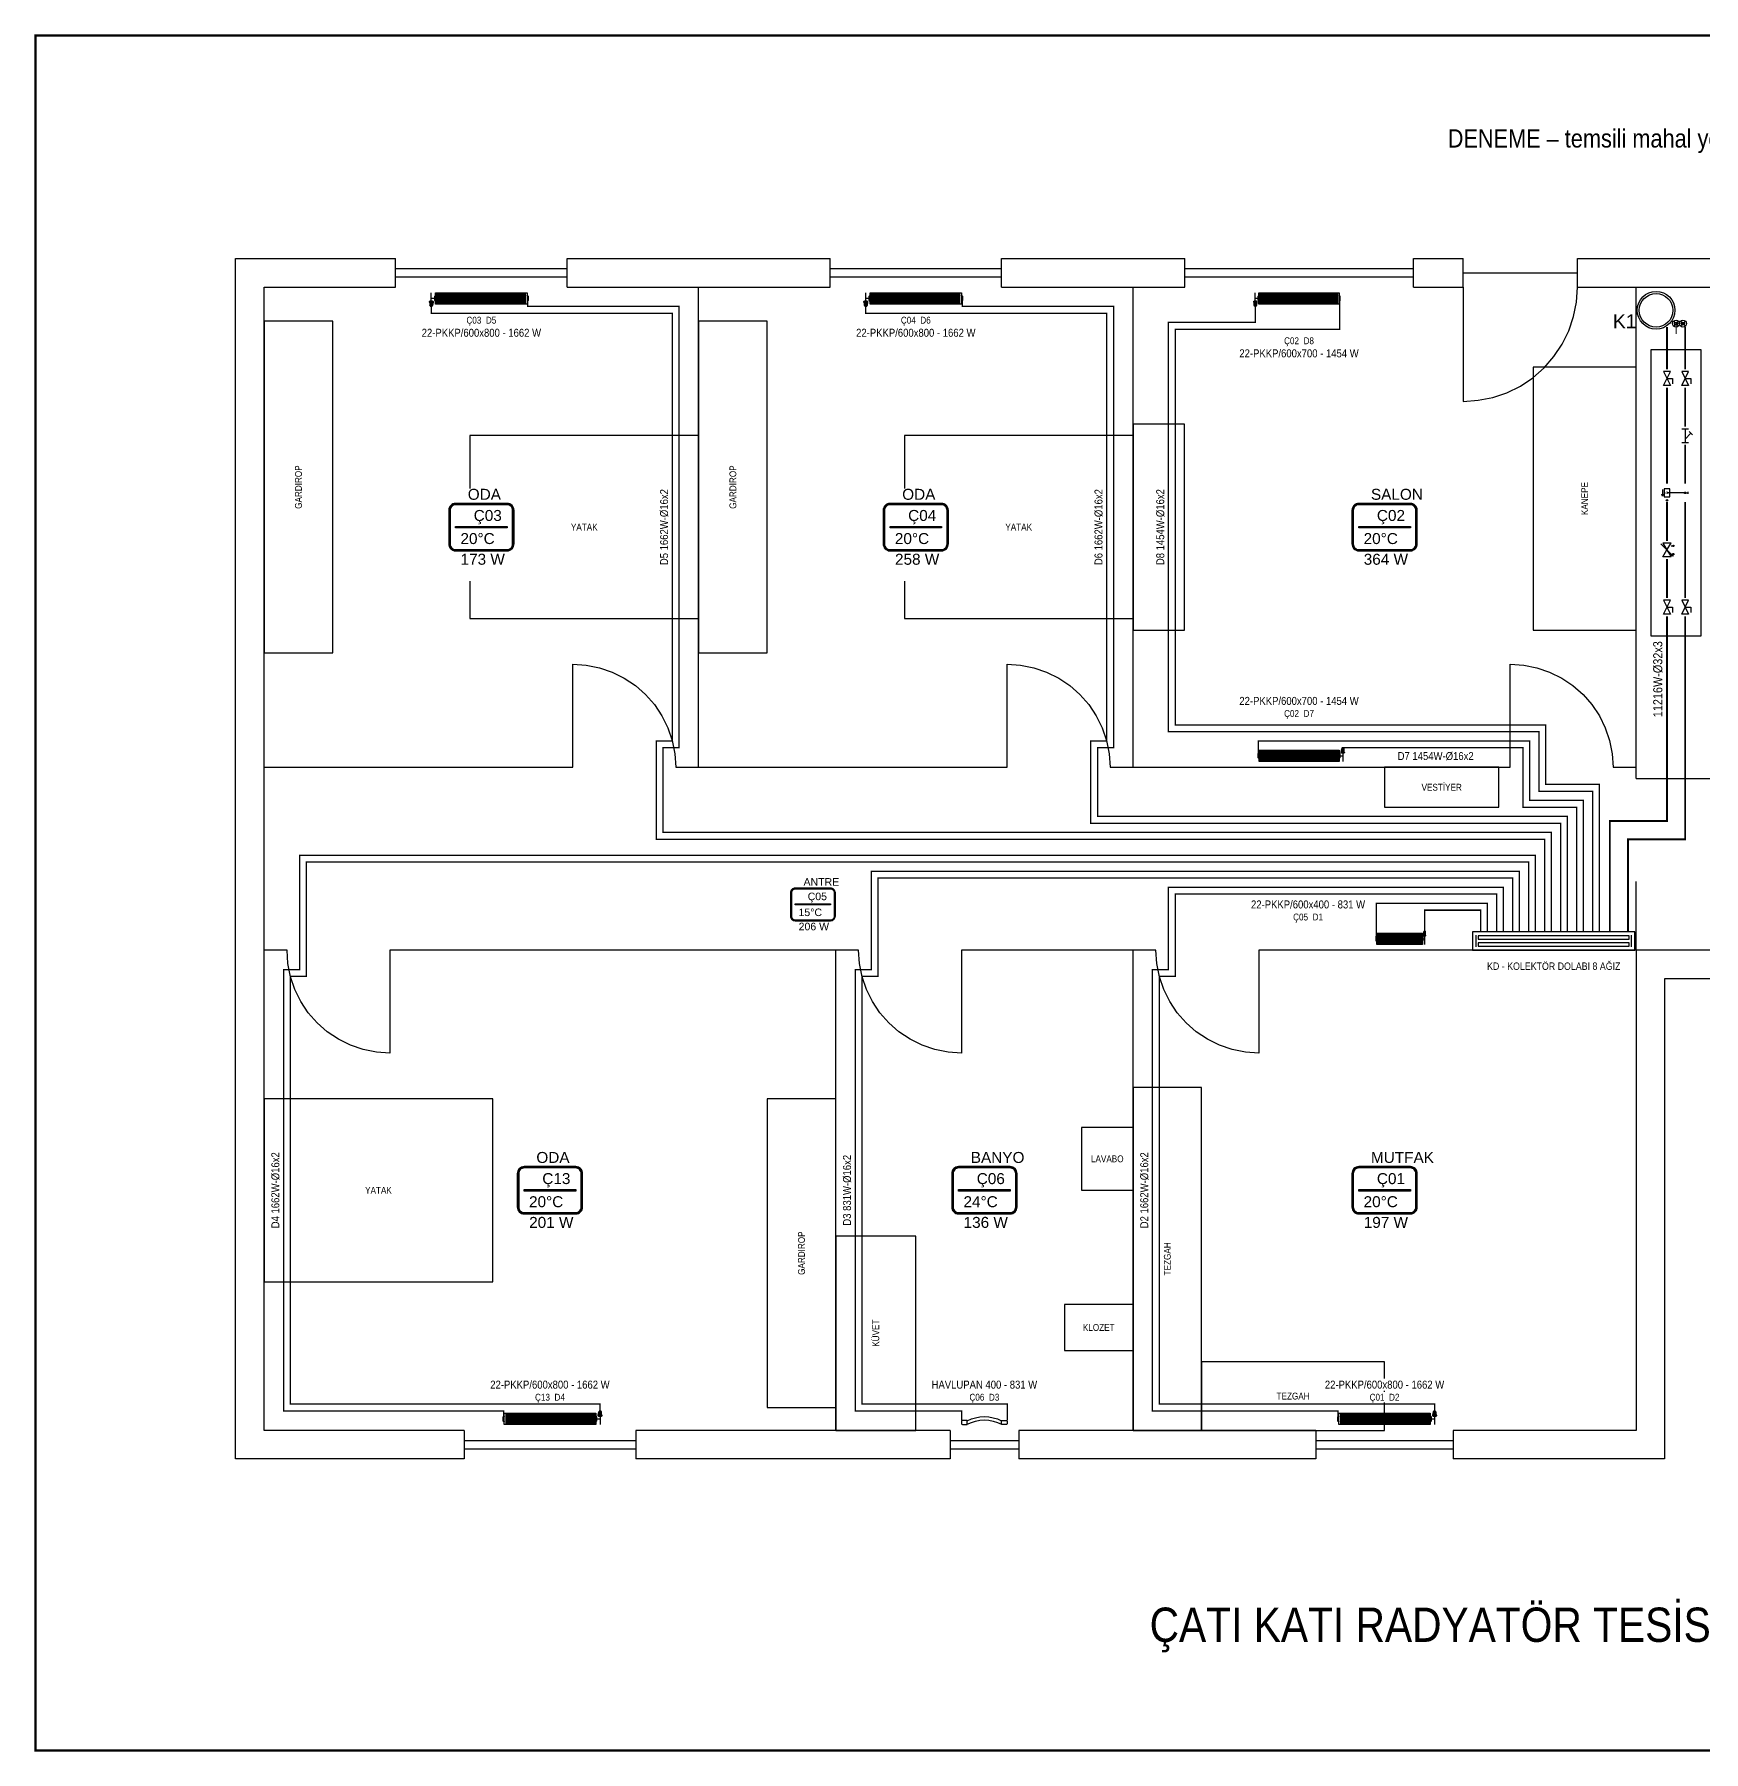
# Model space of a CAD drawing. Header units: centimetres. Extents: x -797 to 10101, y -12981 to 1521.
# Drawn here: x 6899 to 8359, y 19 to 1521 of the extents above; entities that cross this region are included whole.
import ezdxf
from ezdxf.enums import TextEntityAlignment as Align

# ---------------------------------------------------------------- set-up
doc = ezdxf.new("R2010")
doc.units = ezdxf.units.CM
doc.linetypes.add('DASHED', pattern=[1.524, 1.27, -0.254])
for name, color, linetype in [('MTY-ISIKAYBIMAHAL', 2, 'Continuous'), ('MTY-KOLLETÖR', 7, 'Continuous'), ('MTY-RADYATÖR', 2, 'Continuous'), ('MTY-TEFRIS-CIKTI', 250, 'Continuous'), ('MTY-VANA', 1, 'Continuous'), ('ROTAS-BASLIK', 7, 'Continuous'), ('ROTAS-CIHAZ', 135, 'Continuous'), ('ROTAS-DENEME', 1, 'Continuous'), ('ROTAS-ISITMA-CAP', 41, 'Continuous'), ('ROTAS-ISITMA-DONUS', 30, 'DASHED'), ('ROTAS-ISITMA-GIDIS', 10, 'Continuous'), ('ROTAS-ISITMA-KOLEKTOR', 6, 'Continuous'), ('ROTAS-ISITMA-SEMBOL', 1, 'Continuous'), ('ROTAS-ISITMA-SINYAL', 3, 'DASHED'), ('ROTAS-MAHAL', 2, 'Continuous'), ('ROTAS-MASKE', 7, 'Continuous'), ('ROTAS-MIMARI-PENCERE', 4, 'Continuous'), ('ROTAS-MIMARI-TEFRIS', 9, 'Continuous'), ('ROTAS-MIMARI-TEMSILI', 8, 'Continuous'), ('ROTAS-PAFTA', 7, 'Continuous'), ('ROTAS-RADYATOR', 2, 'Continuous'), ('STM-ISITMA-CAP', 41, 'Continuous')]:
    doc.layers.add(name, color=color, linetype=linetype)
doc.layers.add('MTY-ISITMA-CAP', color=41, linetype='Continuous', lineweight=0)
doc.styles.add('CAP', font='wturkce.SHX', dxfattribs={"width": 0.65})
doc.styles.add('MTYCAP', font='wturkce.SHX', dxfattribs={"width": 0.65, "height": 20})
doc.styles.add('MTYCAPLT', font='arial.ttf', dxfattribs={"width": 0.65, "height": 1})
doc.styles.add('ROTAS', font='arial.ttf')

# ---------------------------------------------------------------- blocks, each defined once
blk = doc.blocks.new('ROTAS-KOLEKTOR-DOLABI-8')
for p, q in [((3, 3), (3, 13)), ((139, 3), (139, 13))]:
    blk.add_line(p, q)
for points in [[(0, 0), (142, 0), (142, 16), (0, 16)], [(5, 9.5), (137, 9.5), (137, 12.5), (5, 12.5)], [(5, 3.5), (137, 3.5), (137, 6.5), (5, 6.5)]]:
    blk.add_lwpolyline(points, close=True)
blk = doc.blocks.new('MTY-RADYATOR Panel')
at = {"layer": 'MTY-RADYATÖR', "color": 15}
for p, q in [((-1.9, 8.2), (-1.4, 11.2)), ((-1.9, 8.2), (1.9, 8.2)), ((1.9, 8), (-1.9, 8)), ((-1.4, 11.2), (1.4, 11.2)), ((-1.3, 11.2), (-1.3, 8.2)), ((-1.1, 11.7), (1.1, 11.7)), ((-1.1, 7.2), (1.1, 7.2)), ((-0.7, 11.2), (-0.7, 8.2)), ((-0.6, 11.9), (0.6, 11.9)), ((0, 11.2), (0, 8.2)), ((0.6, 11.2), (0.6, 8.2)), ((1.3, 11.2), (1.3, 8.2)), ((1.9, 8.2), (1.4, 11.2)), ((3.4, 6.9), (3.8, 6.9)), ((3.4, 3.1), (3.4, 6.9)), ((3.4, 6.3), (3.8, 6.3)), ((3.4, 3.7), (3.8, 3.7)), ((3.4, 3.1), (3.8, 3.1)), ((3.8, 2.8), (3.8, 7.2)), ((3.8, 7.2), (4, 7.2)), ((3.8, 2.8), (4, 2.8)), ((4, 7.2), (4.4, 7.3)), ((4, 2.8), (4, 7.2)), ((4, 2.8), (4.4, 2.7)), ((105.3, 7.2), (104.9, 7.3)), ((105.3, 2.8), (104.9, 2.7)), ((105.3, 2.8), (105.3, 7.2)), ((105.5, 7.2), (105.3, 7.2)), ((105.5, 2.8), (105.3, 2.8)), ((105.5, 2.8), (105.5, 7.2)), ((105.9, 6.9), (105.5, 6.9)), ((105.9, 6.3), (105.5, 6.3)), ((105.9, 3.7), (105.5, 3.7)), ((105.9, 3.1), (105.5, 3.1)), ((105.9, 3.1), (105.9, 6.9))]:
    blk.add_line(p, q, dxfattribs=at)
at = {"layer": 'MTY-RADYATÖR', "color": 15, "ltscale": 0.3}
for p, q in [((0, 7.2), (0, 0)), ((3.8, 5), (0, 5))]:
    blk.add_line(p, q, dxfattribs=at)
at = {"layer": 'MTY-RADYATÖR'}
for p, q in [((5.7, 9), (5.7, 1)), ((6.7, 1), (6.7, 9)), ((7.2, 9), (7.2, 1)), ((8.2, 1), (8.2, 9)), ((8.7, 9), (8.7, 1)), ((9.7, 1), (9.7, 9)), ((10.2, 9), (10.2, 1)), ((11.2, 1), (11.2, 9)), ((11.7, 9), (11.7, 1)), ((12.7, 1), (12.7, 9)), ((13.2, 9), (13.2, 1)), ((14.2, 1), (14.2, 9)), ((14.7, 9), (14.7, 1)), ((15.7, 1), (15.7, 9)), ((16.2, 9), (16.2, 1)), ((17.2, 1), (17.2, 9)), ((17.7, 9), (17.7, 1)), ((18.7, 1), (18.7, 9)), ((19.2, 9), (19.2, 1)), ((20.2, 1), (20.2, 9)), ((20.7, 9), (20.7, 1)), ((21.7, 1), (21.7, 9)), ((22.2, 9), (22.2, 1)), ((23.2, 1), (23.2, 9)), ((23.7, 9), (23.7, 1)), ((24.7, 1), (24.7, 9)), ((25.2, 9), (25.2, 1)), ((26.2, 1), (26.2, 9)), ((26.7, 9), (26.7, 1)), ((27.7, 1), (27.7, 9)), ((28.2, 9), (28.2, 1)), ((29.2, 1), (29.2, 9)), ((29.7, 9), (29.7, 1)), ((30.7, 1), (30.7, 9)), ((31.2, 9), (31.2, 1)), ((32.2, 1), (32.2, 9)), ((32.7, 9), (32.7, 1)), ((33.7, 1), (33.7, 9)), ((34.2, 9), (34.2, 1)), ((35.2, 1), (35.2, 9)), ((35.7, 9), (35.7, 1)), ((36.7, 1), (36.7, 9)), ((37.2, 9), (37.2, 1)), ((38.2, 1), (38.2, 9)), ((38.7, 9), (38.7, 1)), ((39.7, 1), (39.7, 9)), ((40.2, 9), (40.2, 1)), ((41.2, 1), (41.2, 9)), ((41.7, 9), (41.7, 1)), ((42.7, 1), (42.7, 9)), ((43.2, 9), (43.2, 1)), ((44.2, 1), (44.2, 9)), ((44.7, 9), (44.7, 1)), ((45.7, 1), (45.7, 9)), ((46.2, 9), (46.2, 1)), ((47.2, 1), (47.2, 9)), ((47.7, 9), (47.7, 1)), ((48.7, 1), (48.7, 9)), ((49.2, 9), (49.2, 1)), ((50.2, 1), (50.2, 9)), ((50.7, 9), (50.7, 1)), ((51.7, 1), (51.7, 9)), ((52.2, 9), (52.2, 1)), ((53.2, 1), (53.2, 9)), ((53.7, 9), (53.7, 1)), ((54.7, 1), (54.7, 9)), ((55.2, 9), (55.2, 1)), ((56.2, 1), (56.2, 9)), ((56.7, 9), (56.7, 1)), ((57.7, 1), (57.7, 9)), ((58.2, 9), (58.2, 1)), ((59.2, 1), (59.2, 9)), ((59.7, 9), (59.7, 1)), ((60.7, 1), (60.7, 9)), ((61.2, 9), (61.2, 1)), ((62.2, 1), (62.2, 9)), ((62.7, 9), (62.7, 1)), ((63.7, 1), (63.7, 9)), ((64.2, 9), (64.2, 1)), ((65.2, 1), (65.2, 9)), ((65.7, 9), (65.7, 1)), ((66.7, 1), (66.7, 9)), ((67.2, 9), (67.2, 1)), ((68.2, 1), (68.2, 9)), ((68.7, 9), (68.7, 1)), ((69.7, 1), (69.7, 9)), ((70.2, 9), (70.2, 1)), ((71.2, 1), (71.2, 9)), ((71.7, 9), (71.7, 1)), ((72.7, 1), (72.7, 9)), ((73.2, 9), (73.2, 1)), ((74.2, 1), (74.2, 9)), ((74.7, 9), (74.7, 1)), ((75.7, 1), (75.7, 9)), ((76.2, 9), (76.2, 1)), ((77.2, 1), (77.2, 9)), ((77.7, 9), (77.7, 1)), ((78.7, 1), (78.7, 9)), ((79.2, 9), (79.2, 1)), ((80.2, 1), (80.2, 9)), ((80.7, 9), (80.7, 1)), ((81.7, 1), (81.7, 9)), ((82.2, 9), (82.2, 1)), ((83.2, 1), (83.2, 9)), ((83.7, 9), (83.7, 1)), ((84.7, 1), (84.7, 9)), ((85.2, 9), (85.2, 1)), ((86.2, 1), (86.2, 9)), ((86.7, 9), (86.7, 1)), ((87.7, 1), (87.7, 9)), ((88.2, 9), (88.2, 1)), ((89.2, 1), (89.2, 9)), ((89.7, 9), (89.7, 1)), ((90.7, 1), (90.7, 9)), ((91.2, 9), (91.2, 1)), ((92.2, 1), (92.2, 9)), ((92.7, 9), (92.7, 1)), ((93.7, 1), (93.7, 9)), ((94.2, 9), (94.2, 1)), ((95.2, 1), (95.2, 9)), ((95.7, 9), (95.7, 1)), ((96.7, 1), (96.7, 9)), ((97.2, 9), (97.2, 1)), ((98.2, 1), (98.2, 9)), ((98.7, 9), (98.7, 1)), ((99.7, 1), (99.7, 9)), ((100.2, 9), (100.2, 1)), ((101.2, 1), (101.2, 9)), ((101.7, 9), (101.7, 1)), ((102.7, 1), (102.7, 9))]:
    blk.add_line(p, q, dxfattribs=at)
at = {"layer": 'MTY-RADYATÖR', "color": 15}
blk.add_lwpolyline([(4.7, 0), (104.7, 0), (104.7, 10), (4.7, 10)], close=True, dxfattribs=at)
for centre, start, end in [((4.4, 7.5), 274, 350), ((4.4, 2.5), 10, 86), ((104.9, 7.5), 190, 266), ((104.9, 2.5), 94, 170)]:
    blk.add_arc(centre, 0.245, start, end, dxfattribs=at)
at = {"layer": 'MTY-RADYATÖR'}
for centre, start, end in [((6.2, 9), 0, 180), ((6.2, 1), 180, 0), ((7.7, 9), 0, 180), ((7.7, 1), 180, 0), ((9.2, 9), 0, 180), ((9.2, 1), 180, 0), ((10.7, 9), 0, 180), ((10.7, 1), 180, 0), ((12.2, 9), 0, 180), ((12.2, 1), 180, 0), ((13.7, 9), 0, 180), ((13.7, 1), 180, 0), ((15.2, 9), 0, 180), ((15.2, 1), 180, 0), ((16.7, 9), 0, 180), ((16.7, 1), 180, 0), ((18.2, 9), 0, 180), ((18.2, 1), 180, 0), ((19.7, 9), 0, 180), ((19.7, 1), 180, 0), ((21.2, 9), 0, 180), ((21.2, 1), 180, 0), ((22.7, 9), 0, 180), ((22.7, 1), 180, 0), ((24.2, 9), 0, 180), ((24.2, 1), 180, 0), ((25.7, 9), 0, 180), ((25.7, 1), 180, 0), ((27.2, 9), 0, 180), ((27.2, 1), 180, 0), ((28.7, 9), 0, 180), ((28.7, 1), 180, 0), ((30.2, 9), 0, 180), ((30.2, 1), 180, 0), ((31.7, 9), 0, 180), ((31.7, 1), 180, 0), ((33.2, 9), 0, 180), ((33.2, 1), 180, 0), ((34.7, 9), 0, 180), ((34.7, 1), 180, 0), ((36.2, 9), 0, 180), ((36.2, 1), 180, 0), ((37.7, 9), 0, 180), ((37.7, 1), 180, 0), ((39.2, 9), 0, 180), ((39.2, 1), 180, 0), ((40.7, 9), 0, 180), ((40.7, 1), 180, 0), ((42.2, 9), 0, 180), ((42.2, 1), 180, 0), ((43.7, 9), 0, 180), ((43.7, 1), 180, 0), ((45.2, 9), 0, 180), ((45.2, 1), 180, 0), ((46.7, 9), 0, 180), ((46.7, 1), 180, 0), ((48.2, 9), 0, 180), ((48.2, 1), 180, 0), ((49.7, 9), 0, 180), ((49.7, 1), 180, 0), ((51.2, 9), 0, 180), ((51.2, 1), 180, 0), ((52.7, 9), 0, 180), ((52.7, 1), 180, 0), ((54.2, 9), 0, 180), ((54.2, 1), 180, 0), ((55.7, 9), 0, 180), ((55.7, 1), 180, 0), ((57.2, 9), 0, 180), ((57.2, 1), 180, 0), ((58.7, 9), 0, 180), ((58.7, 1), 180, 0), ((60.2, 9), 0, 180), ((60.2, 1), 180, 0), ((61.7, 9), 0, 180), ((61.7, 1), 180, 0), ((63.2, 9), 0, 180), ((63.2, 1), 180, 0), ((64.7, 9), 0, 180), ((64.7, 1), 180, 0), ((66.2, 9), 0, 180), ((66.2, 1), 180, 0), ((67.7, 9), 0, 180), ((67.7, 1), 180, 0), ((69.2, 9), 0, 180), ((69.2, 1), 180, 0), ((70.7, 9), 0, 180), ((70.7, 1), 180, 0), ((72.2, 9), 0, 180), ((72.2, 1), 180, 0), ((73.7, 9), 0, 180), ((73.7, 1), 180, 0), ((75.2, 9), 0, 180), ((75.2, 1), 180, 0), ((76.7, 9), 0, 180), ((76.7, 1), 180, 0), ((78.2, 9), 0, 180), ((78.2, 1), 180, 0), ((79.7, 9), 0, 180), ((79.7, 1), 180, 0), ((81.2, 9), 0, 180), ((81.2, 1), 180, 0), ((82.7, 9), 0, 180), ((82.7, 1), 180, 0), ((84.2, 9), 0, 180), ((84.2, 1), 180, 0), ((85.7, 9), 0, 180), ((85.7, 1), 180, 0), ((87.2, 9), 0, 180), ((87.2, 1), 180, 0), ((88.7, 9), 0, 180), ((88.7, 1), 180, 0), ((90.2, 9), 0, 180), ((90.2, 1), 180, 0), ((91.7, 9), 0, 180), ((91.7, 1), 180, 0), ((93.2, 9), 0, 180), ((93.2, 1), 180, 0), ((94.7, 9), 0, 180), ((94.7, 1), 180, 0), ((96.2, 9), 0, 180), ((96.2, 1), 180, 0), ((97.7, 9), 0, 180), ((97.7, 1), 180, 0), ((99.2, 9), 0, 180), ((99.2, 1), 180, 0), ((100.7, 9), 0, 180), ((100.7, 1), 180, 0), ((102.2, 9), 0, 180), ((102.2, 1), 180, 0)]:
    blk.add_arc(centre, 0.5, start, end, dxfattribs=at)
at = {"layer": 'MTY-RADYATÖR', "color": 15}
for centre, major_axis, start_param, end_param in [((-1.1, 8), (0.584, 0.584), 2.161559, 3.926991), ((-0.6, 11), (0.584, 0.584), 0.785398, 2.161559), ((0.6, 11), (-0.584, 0.584), 4.121626, 5.497787), ((1.1, 8), (0.584, 0.584), 3.926991, 5.692422)]:
    blk.add_ellipse(centre, major_axis=major_axis, ratio=1, start_param=start_param, end_param=end_param, dxfattribs=at)
at = {"layer": 'MTY-RADYATÖR', "style": 'MTYCAPLT', "width": 0.65}
blk.add_attdef('RAD', text='', height=10, dxfattribs=at).set_placement((54.7, 22.5), align=Align.MIDDLE_CENTER)
at = {"layer": 'MTY-TEFRIS-CIKTI', "style": 'MTYCAPLT', "width": 0.65}
blk.add_attdef('NO', text='', height=6, dxfattribs=at).set_placement((54.7, 35), align=Align.MIDDLE_CENTER)
blk = doc.blocks.new('MTY-RADYATOR Banyopan')
at = {"layer": 'MTY-RADYATÖR', "color": 15}
for points in [[(-3, 0), (0, 0), (0, 3), (-3, 3, 0.414214), (-4, 2), (-4, 1, 0.414214)], [(27, 0), (24, 0), (24, 3), (27, 3, -0.414214), (28, 2), (28, 1, -0.414214)]]:
    blk.add_lwpolyline(points, format="xyb", close=True, dxfattribs=at)
at = {"layer": 'MTY-RADYATÖR'}
for centre, radius, start, end in [((12, -20.6), 26.2, 62.7637, 117.2363), ((12, -22.1), 25.4, 61.8807, 118.1193)]:
    blk.add_arc(centre, radius, start, end, dxfattribs=at)
at = {"layer": 'MTY-RADYATÖR', "style": 'MTYCAPLT', "width": 0.65}
blk.add_attdef('RAD', text='', height=10, dxfattribs=at).set_placement((12, 18), align=Align.MIDDLE_CENTER)
at = {"layer": 'MTY-TEFRIS-CIKTI', "style": 'MTYCAPLT', "width": 0.65}
blk.add_attdef('NO', text='', height=6, dxfattribs=at).set_placement((12, 30), align=Align.MIDDLE_CENTER)
blk = doc.blocks.new('MTY-BORU KOLON')
for p, q in [((-3.5, 1.5), (3.5, 8.5)), ((3.5, 1.5), (-3.5, 8.5)), ((6.5, 1.5), (13.5, 8.5)), ((13.5, 1.5), (6.5, 8.5))]:
    blk.add_line(p, q)
at = {"layer": 'MTY-ISITMA-CAP'}
blk.add_line((0, -10), (0, 5), dxfattribs=at)
at = {"layer": 'MTY-KOLLETÖR', "color": 1}
for centre, radius in [((-29.1, 24.4), 27.5), ((0, 5), 5), ((10, 5), 5)]:
    blk.add_circle(centre, radius, dxfattribs=at)
at = {"layer": 'MTY-KOLLETÖR', "color": 7}
blk.add_circle((-29.1, 24.4), 24.5, dxfattribs=at)
at = {"layer": 'MTY-KOLLETÖR', "color": 2}
for centre in [(0, 5), (10, 5)]:
    blk.add_circle(centre, 2.33, dxfattribs=at)
at = {"layer": 'MTY-KOLLETÖR', "color": 7, "style": 'MTYCAPLT'}
blk.add_attdef('K', text='', height=25, dxfattribs=at).set_placement((-29.1, 24.4, 0), align=Align.MIDDLE_CENTER)
at = {"layer": 'STM-ISITMA-CAP', "lineweight": -3, "style": 'MTYCAP', "width": 0.65}
blk.add_attdef('SCCP_001', (10, -21.1), '', height=20, rotation=90, dxfattribs=at)
blk = doc.blocks.new('MTY-KURESEL VANA')
at = {"layer": 'MTY-VANA'}
for p, q in [((0, 0), (0, 8)), ((0, 8), (8, 8))]:
    blk.add_line(p, q, dxfattribs=at)
blk.add_lwpolyline([(-10, 5), (-10, -5), (10, 5), (10, -5), (-10, 5)], dxfattribs=at)
at = {"layer": 'MTY-VANA', "style": 'CAP', "width": 0.65}
blk.add_attdef('CAP', text='', height=5, rotation=26.5651, dxfattribs=at).set_placement((0, 0), align=Align.CENTER)
blk = doc.blocks.new('MTY-PISLIK TUTUCU')
at = {"layer": 'MTY-VANA'}
for p, q in [((-10, -5), (-10, 5)), ((-10, 0), (10, 0)), ((10, -5), (10, 5))]:
    blk.add_line(p, q, dxfattribs=at)
at = {"layer": 'MTY-VANA', "color": 1, "ltscale": 75}
for p, q in [((-6.1, 5.8), (-1.4, 10.5)), ((5.1, 0), (-3.7, 8.1))]:
    blk.add_line(p, q, dxfattribs=at)
at = {"layer": 'MTY-VANA', "style": 'CAP', "width": 0.65}
blk.add_attdef('CAP', text='', height=5, dxfattribs=at).set_placement((0, 0), align=Align.CENTER)
blk = doc.blocks.new('ROTAS-KALORIMETRE-SENSOR')
blk.add_hatch(color=7).paths.add_polyline_path([(1.2, 0), (1.2, 0.3), (1, 0.6), (0.8, 0.8), (0.6, 1), (0.3, 1.2), (0, 1.2), (-0.3, 1.2), (-0.6, 1), (-0.8, 0.8), (-1, 0.6), (-1.2, 0.3), (-1.2, 0), (-1.2, -0.3), (-1, -0.6), (-0.8, -0.8), (-0.6, -1), (-0.3, -1.2), (0, -1.2), (0.3, -1.2), (0.6, -1), (0.8, -0.8), (1, -0.6), (1.2, -0.3)])
for p, q in [((-1.6, 4), (1.6, 4)), ((0, 1.2), (0, 4))]:
    blk.add_line(p, q)
blk.add_circle((0, 0), 1.2)
at = {"style": 'ROTAS'}
blk.add_attdef('NO', text='', height=6, dxfattribs=at).set_placement((0, 6), align=Align.BOTTOM_CENTER)
blk = doc.blocks.new('ROTAS-KALORIMETRE-KM')
blk.add_hatch(color=7).paths.add_polyline_path([(12.2, 0), (12.2, 0.3), (12, 0.6), (11.8, 0.8), (11.6, 1), (11.3, 1.2), (11, 1.2), (10.7, 1.2), (10.4, 1), (10.2, 0.8), (10, 0.6), (9.8, 0.3), (9.8, 0), (9.8, -0.3), (10, -0.6), (10.2, -0.8), (10.4, -1), (10.7, -1.2), (11, -1.2), (11.3, -1.2), (11.6, -1), (11.8, -0.8), (12, -0.6), (12.2, -0.3)])
blk.add_line((-5, -6.5), (5, -6.5))
blk.add_lwpolyline([(-6, -4), (6, -4), (6, 4), (-6, 4)], close=True)
blk.add_lwpolyline([(2, -5.5), (5, -6.5), (2, -7.5)])
blk.add_circle((11, 0), 1.2)
at = {"style": 'ROTAS'}
blk.add_text('Q', height=4, dxfattribs=at).set_placement((0, 0), align=Align.MIDDLE_CENTER)
blk.add_attdef('NO', text='', height=6, dxfattribs=at).set_placement((0, 7), align=Align.BOTTOM_CENTER)
blk = doc.blocks.new('ROTAS-BALANS-VANASI')
for p, q in [((-9, -9), (9, 9)), ((-6, 6), (-6, 8.4)), ((6, 6), (6, 8.4))]:
    blk.add_line(p, q)
for points in [[(-10, 6), (-10, -6), (0, 0)], [(10, 6), (10, -6), (0, 0)]]:
    blk.add_lwpolyline(points, close=True)
blk.add_lwpolyline([(5.6, 7.3), (9, 9), (7.3, 5.6)])
for centre in [(-6, 9.4), (6, 9.4)]:
    blk.add_circle(centre, 1)
at = {"style": 'ROTAS'}
blk.add_attdef('NO', text='', height=6, dxfattribs=at).set_placement((0, 12), align=Align.BOTTOM_CENTER)
blk = doc.blocks.new('MTY-RADYATOR MAHAL')
at = {"layer": 'MTY-ISIKAYBIMAHAL', "color": 2}
for points in [[(-35.7, 18.4), (-35.7, -18.4, 0.414214), (-28.2, -25.9), (28.2, -25.9, 0.414214), (35.7, -18.4), (35.7, 18.4, 0.414214), (28.2, 25.9), (-28.2, 25.9, 0.414214)], [(-34.2, 18.4), (-34.2, -18.4, 0.414214), (-28.2, -24.4), (28.2, -24.4, 0.414214), (34.2, -18.4), (34.2, 18.4, 0.414214), (28.2, 24.4), (-28.2, 24.4, 0.414214)]]:
    blk.add_lwpolyline(points, format="xyb", close=True, dxfattribs=at)
at = {"layer": 'MTY-ISIKAYBIMAHAL', "color": 4}
for points in [[(-35.2, 18.4), (-35.2, -18.4, 0.414214), (-28.2, -25.4), (28.2, -25.4, 0.414214), (35.2, -18.4), (35.2, 18.4, 0.414214), (28.2, 25.4), (-28.2, 25.4, 0.414214)], [(-34.7, 18.4), (-34.7, -18.4, 0.414214), (-28.2, -24.9), (28.2, -24.9, 0.414214), (34.7, -18.4), (34.7, 18.4, 0.414214), (28.2, 24.9), (-28.2, 24.9, 0.414214)]]:
    blk.add_lwpolyline(points, format="xyb", close=True, dxfattribs=at)
at = {"layer": 'MTY-ISIKAYBIMAHAL', "color": 2}
blk.add_lwpolyline([(-28.2, 0.8), (28.2, 0.8), (28.2, -0.8), (-28.2, -0.8)], close=True, dxfattribs=at)
at = {"layer": 'MTY-ISIKAYBIMAHAL', "color": 1, "style": 'MTYCAPLT', "width": 0.65}
for tag, p in [('MAHAL_001', (-14.9, 29.8)), ('NO_001', (-8.3, 6.7))]:
    blk.add_attdef(tag, p, '', height=12, rotation=360, dxfattribs=at)
at = {"layer": 'MTY-ISIKAYBIMAHAL', "color": 4, "style": 'MTYCAPLT', "width": 0.65}
for tag, p in [('DERECE_001', (-22.8, -18.5)), ('ISIKAYBI_001', (-22.7, -41.1))]:
    blk.add_attdef(tag, p, '', height=12, rotation=360, dxfattribs=at)
blk.add_attdef('ALAN', text='', height=12, rotation=360, dxfattribs=at).set_placement((0, -50), align=Align.MIDDLE_CENTER)

msp = doc.modelspace()

# ---------------------------------------------------------------- linework, layer by layer
at = {"layer": 'ROTAS-CIHAZ'}
msp.add_lwpolyline([(8313, 995), (8357, 995), (8357, 1245), (8313, 1245)], close=True, dxfattribs=at)
at = {"layer": 'ROTAS-ISITMA-DONUS', "ltscale": 0.4}
for points, const_width in [([(8226, 736), (8226, 823), (7449, 823), (7449, 897), (7463, 897), (7463, 1283), (7330.6, 1283), (7330.6, 1287.7)], 1.2), ([(8240, 736), (8240, 837), (7829, 837), (7829, 897), (7843, 897), (7843, 1283), (7710.6, 1283), (7710.6, 1287.7)], 1.2), ([(8268, 736), (8268, 865), (8221, 865), (8221, 917), (7897, 917), (7897, 1263), (8040.7, 1263), (8040.7, 1287.7)], 1.2), ([(8327, 1265), (8327, 833), (8277, 833), (8277, 736)], 1.6), ([(8254, 736), (8254, 851), (8207, 851), (8207, 903), (7969.7, 903), (7969.7, 892.3)], 1.2), ([(8212, 736), (8212, 803), (7131, 803), (7131, 703), (7117, 703), (7117, 317), (7309.4, 317), (7309.4, 312.3)], 1.2), ([(8198, 736), (8198, 789), (7631, 789), (7631, 703), (7617, 703), (7617, 317), (7710, 317), (7710, 308.8)], 1.2), ([(8184, 736), (8184, 775), (7891, 775), (7891, 703), (7877, 703), (7877, 317), (8039.4, 317), (8039.4, 312.3)], 1.2), ([(8170, 736), (8170, 761), (8072.8, 761), (8072.8, 732.3)], 1.2)]:
    msp.add_lwpolyline(points, dxfattribs=dict(at, const_width=const_width))
at = {"layer": 'ROTAS-ISITMA-GIDIS'}
for points, const_width in [([(8220, 736), (8220, 817), (7443, 817), (7443, 903), (7457, 903), (7457, 1277), (7246.2, 1277), (7246.2, 1283)], 1.2), ([(8234, 736), (8234, 831), (7823, 831), (7823, 903), (7837, 903), (7837, 1277), (7626.2, 1277), (7626.2, 1283)], 1.2), ([(8262, 736), (8262, 859), (8215, 859), (8215, 911), (7891, 911), (7891, 1269), (7966.9, 1269), (7966.9, 1283)], 1.2), ([(8343, 1265), (8343, 817), (8293, 817), (8293, 736)], 1.6), ([(8248, 736), (8248, 845), (8201, 845), (8201, 897), (8043.5, 897), (8043.5, 897)], 1.2), ([(8206, 736), (8206, 797), (7137, 797), (7137, 697), (7123, 697), (7123, 323), (7393.8, 323), (7393.8, 317)], 1.2), ([(8192, 736), (8192, 783), (7637, 783), (7637, 697), (7623, 697), (7623, 323), (7750, 323), (7750, 308.8)], 1.2), ([(8178, 736), (8178, 769), (7897, 769), (7897, 697), (7883, 697), (7883, 323), (8123.8, 323), (8123.8, 317)], 1.2), ([(8164, 736), (8164, 755), (8115, 755), (8115, 737)], 1.2)]:
    msp.add_lwpolyline(points, dxfattribs=dict(at, const_width=const_width))
at = {"layer": 'ROTAS-MIMARI-PENCERE'}
for points in [[(7215, 1300), (7215, 1325)], [(7365, 1300), (7365, 1325)], [(7595, 1300), (7595, 1325)], [(7745, 1300), (7745, 1325)], [(7905.2, 1300), (7905.2, 1325)], [(8105.2, 1300), (8105.2, 1325)], [(8148.8, 1300), (8148.8, 1325)], [(8248.8, 1300), (8248.8, 1325)], [(7215, 1316.2), (7365, 1316.2)], [(7215, 1308.8), (7365, 1308.8)], [(7595, 1316.2), (7745, 1316.2)], [(7595, 1308.8), (7745, 1308.8)], [(7905.2, 1316.2), (8105.2, 1316.2)], [(7905.2, 1308.8), (8105.2, 1308.8)], [(8148.8, 1312.5), (8248.8, 1312.5)], [(7275, 300), (7275, 275)], [(7275, 291.2), (7425, 291.2)], [(7425, 300), (7425, 275)], [(7700, 300), (7700, 275)], [(7700, 291.2), (7760, 291.2)], [(7760, 300), (7760, 275)], [(8020, 300), (8020, 275)], [(8020, 291.2), (8140, 291.2)], [(8140, 300), (8140, 275)], [(7275, 283.8), (7425, 283.8)], [(7700, 283.8), (7760, 283.8)], [(8020, 283.8), (8140, 283.8)]]:
    msp.add_lwpolyline(points, dxfattribs=at)
at = {"layer": 'ROTAS-MIMARI-TEFRIS'}
for points in [[(7100, 980), (7160, 980), (7160, 1270), (7100, 1270)], [(7480, 980), (7540, 980), (7540, 1270), (7480, 1270)], [(8210, 1000), (8300, 1000), (8300, 1230), (8210, 1230)], [(7860, 1000), (7905, 1000), (7905, 1180), (7860, 1180)], [(7280, 1010), (7480, 1010), (7480, 1170), (7280, 1170)], [(7660, 1010), (7860, 1010), (7860, 1170), (7660, 1170)], [(8080, 845), (8180, 845), (8180, 880), (8080, 880)], [(7100, 430), (7300, 430), (7300, 590), (7100, 590)], [(7540, 320), (7600, 320), (7600, 590), (7540, 590)], [(7860, 300), (7920, 300), (7920, 600), (7860, 600)], [(7815, 510), (7860, 510), (7860, 565), (7815, 565)], [(7600, 300), (7670, 300), (7670, 470), (7600, 470)], [(7800, 370), (7860, 370), (7860, 410), (7800, 410)], [(7920, 300), (8080, 300), (8080, 360), (7920, 360)]]:
    msp.add_lwpolyline(points, close=True, dxfattribs=at)
at = {"layer": 'ROTAS-MIMARI-TEMSILI'}
for points in [[(7275, 275), (7075, 275), (7075, 1325), (7215, 1325)], [(7365, 1325), (7595, 1325)], [(7745, 1325), (7905.2, 1325)], [(8105.2, 1325), (8148.8, 1325)], [(8248.8, 1325), (8751.2, 1325)], [(7100, 880), (7100, 1300)], [(7100, 1300), (7215, 1300)], [(7365, 1300), (7480, 1300)], [(7480, 1300), (7595, 1300)], [(7480, 880), (7480, 1300)], [(7745, 1300), (7860, 1300)], [(7860, 1300), (7905.2, 1300)], [(7860, 880), (7860, 1300)], [(8105.2, 1300), (8148.8, 1300)], [(8148.8, 1300), (8148.8, 1200)], [(8148.8, 1200), (8161.9, 1200.9), (8174.7, 1203.4), (8187.1, 1207.6), (8198.8, 1213.4), (8209.7, 1220.7), (8219.5, 1229.3), (8228.1, 1239.1), (8235.4, 1250), (8241.2, 1261.7), (8245.4, 1274.1), (8247.9, 1286.9), (8248.8, 1300)], [(8248.8, 1300), (8300, 1300)], [(8300, 1300), (8700, 1300)], [(8300, 880), (8300, 1300)], [(7370, 880), (7370, 970)], [(7370, 970), (7381.7, 969.2), (7393.3, 966.9), (7404.4, 963.1), (7415, 957.9), (7424.8, 951.4), (7433.6, 943.6), (7441.4, 934.8), (7447.9, 925), (7453.1, 914.4), (7456.9, 903.3), (7459.2, 891.7), (7460, 880)], [(7750, 880), (7750, 970)], [(7750, 970), (7761.7, 969.2), (7773.3, 966.9), (7784.4, 963.1), (7795, 957.9), (7804.8, 951.4), (7813.6, 943.6), (7821.4, 934.8), (7827.9, 925), (7833.1, 914.4), (7836.9, 903.3), (7839.2, 891.7), (7840, 880)], [(8190, 880), (8190, 970)], [(8190, 970), (8201.7, 969.2), (8213.3, 966.9), (8224.4, 963.1), (8235, 957.9), (8244.8, 951.4), (8253.6, 943.6), (8261.4, 934.8), (8267.9, 925), (8273.1, 914.4), (8276.9, 903.3), (8279.2, 891.7), (8280, 880)], [(7100, 720), (7100, 880)], [(7100, 880), (7370, 880)], [(7460, 880), (7480, 880)], [(7480, 880), (7750, 880)], [(7840, 880), (7860, 880)], [(7860, 880), (8190, 880)], [(8280, 880), (8300, 880)], [(8300, 870), (8300, 880)], [(8300, 870), (8390, 870)], [(8300, 720), (8300, 780)], [(7100, 300), (7100, 720)], [(7120, 720), (7100, 720)], [(7210, 630), (7198.3, 630.8), (7186.7, 633.1), (7175.6, 636.9), (7165, 642.1), (7155.2, 648.6), (7146.4, 656.4), (7138.6, 665.2), (7132.1, 675), (7126.9, 685.6), (7123.1, 696.7), (7120.8, 708.3), (7120, 720)], [(7600, 720), (7210, 720)], [(7210, 720), (7210, 630)], [(7600, 300), (7600, 720)], [(7620, 720), (7600, 720)], [(7710, 630), (7698.3, 630.8), (7686.7, 633.1), (7675.6, 636.9), (7665, 642.1), (7655.2, 648.6), (7646.4, 656.4), (7638.6, 665.2), (7632.1, 675), (7626.9, 685.6), (7623.1, 696.7), (7620.8, 708.3), (7620, 720)], [(7860, 720), (7710, 720)], [(7710, 720), (7710, 630)], [(7860, 300), (7860, 720)], [(7880, 720), (7860, 720)], [(7970, 630), (7958.3, 630.8), (7946.7, 633.1), (7935.6, 636.9), (7925, 642.1), (7915.2, 648.6), (7906.4, 656.4), (7898.6, 665.2), (7892.1, 675), (7886.9, 685.6), (7883.1, 696.7), (7880.8, 708.3), (7880, 720)], [(8300, 720), (7970, 720)], [(7970, 720), (7970, 630)], [(8440, 720), (8300, 720)], [(8300, 720), (8300, 300)], [(8860, 275), (8675, 275), (8675, 695), (8325, 695), (8325, 275)], [(7275, 300), (7100, 300)], [(7600, 300), (7425, 300)], [(7700, 300), (7600, 300)], [(7860, 300), (7760, 300)], [(8020, 300), (7860, 300)], [(8300, 300), (8140, 300)], [(7700, 275), (7425, 275)], [(8020, 275), (7760, 275)], [(8325, 275), (8140, 275)]]:
    msp.add_lwpolyline(points, dxfattribs=at)

# ---------------------------------------------------------------- block references
at = {"layer": 'ROTAS-ISITMA-KOLEKTOR'}
msp.add_blockref('ROTAS-KOLEKTOR-DOLABI-8', (8157, 720), dxfattribs=at)
at = {"layer": 'ROTAS-RADYATOR', "rotation": -180}
for p, xscale in [((7246.2, 1295), -0.8), ((7626.2, 1295), -0.8), ((7966.9, 1295), -0.7)]:
    msp.add_blockref('MTY-RADYATOR Panel', p, dxfattribs=dict(at, xscale=xscale))
at = {"layer": 'ROTAS-RADYATOR'}
for p, xscale in [((8043.5, 885), -0.7), ((8115, 725), -0.4), ((7393.8, 305), -0.8), ((8123.8, 305), -0.8)]:
    msp.add_blockref('MTY-RADYATOR Panel', p, dxfattribs=dict(at, xscale=xscale))
at = {"layer": 'ROTAS-RADYATOR', "xscale": -1.25, "yscale": 1.25}
msp.add_blockref('MTY-RADYATOR Banyopan', (7745, 305), dxfattribs=at)

# ---------------------------------------------------------------- texts
at = {"layer": 'ROTAS-MIMARI-TEFRIS', "color": 8, "style": 'ROTAS', "width": 0.85}
for s, p in [('GARDIROP', (7130, 1125)), ('GARDIROP', (7510, 1125)), ('KANEPE', (8255, 1115)), ('GARDIROP', (7570, 455)), ('TEZGAH', (7890, 450)), ('KÜVET', (7635, 385))]:
    msp.add_text(s, height=6, rotation=90, dxfattribs=at).set_placement(p, align=Align.MIDDLE_CENTER)
for s, p in [('YATAK', (7380, 1090)), ('YATAK', (7760, 1090)), ('VESTİYER', (8130, 862.5)), ('LAVABO', (7837.5, 537.5)), ('YATAK', (7200, 510)), ('KLOZET', (7830, 390)), ('TEZGAH', (8000, 330))]:
    msp.add_text(s, height=6, dxfattribs=at).set_placement(p, align=Align.MIDDLE_CENTER)

# ---------------------------------------------------------------- wipeouts: each hides what was drawn before it
for points in [[(8137, 1418), (8855, 1418), (8855, 1442), (8137, 1442)], [(7964.8, 107.5), (9020.2, 107.5), (9020.2, 152.5), (7964.8, 152.5)]]:
    msp.add_wipeout(points).dxf.layer = 'ROTAS-MASKE'

# ---------------------------------------------------------------- next in the draw order: texts
at = {"layer": 'ROTAS-BASLIK', "style": 'ROTAS', "width": 0.85}
msp.add_text('ÇATI KATI RADYATÖR TESİSATI PLANI (KOLEKTÖRLÜ).........ÖLÇEK: 1 / 50', height=30, dxfattribs=at).set_placement((8500, 130), align=Align.MIDDLE_CENTER)
at = {"layer": 'ROTAS-DENEME', "style": 'ROTAS', "width": 0.85}
msp.add_text('DENEME – temsili mahal yerleşimi (mimari proje yok; pencere, kapı ve tefriş temsilîdir)', height=16, dxfattribs=at).set_placement((8500, 1430), align=Align.MIDDLE_CENTER)

# ---------------------------------------------------------------- next in the draw order: wipeouts: each hides what was drawn before it
for points in [[(8276.8, 1261), (8297.2, 1261), (8297.2, 1279), (8276.8, 1279)], [(7243.7, 1254.8), (7332.8, 1254.8), (7332.8, 1265.2), (7243.7, 1265.2)], [(7623.7, 1254.8), (7712.8, 1254.8), (7712.8, 1265.2), (7623.7, 1265.2)], [(7958.9, 1236.8), (8048, 1236.8), (8048, 1247.2), (7958.9, 1247.2)], [(8336, 1212), (8350, 1212), (8350, 1228), (8336, 1228)], [(8336, 1162), (8350, 1162), (8350, 1178), (8336, 1178)], [(8336, 1112), (8350, 1112), (8350, 1128), (8336, 1128)], [(7318.8, 1042.8), (7318.8, 1123.6), (7261.2, 1123.6), (7261.2, 1042.8)], [(7455, 1061.5), (7455, 1115), (7444.5, 1115), (7444.5, 1061.5)], [(7698.8, 1042.8), (7698.8, 1123.6), (7641.2, 1123.6), (7641.2, 1042.8)], [(7835, 1061.5), (7835, 1115), (7824.5, 1115), (7824.5, 1061.5)], [(7889, 1061.5), (7889, 1115), (7878.5, 1115), (7878.5, 1061.5)], [(8108.8, 1042.8), (8108.8, 1123.6), (8051.2, 1123.6), (8051.2, 1042.8)], [(8320, 1062), (8334, 1062), (8334, 1078), (8320, 1078)], [(8336, 1012), (8350, 1012), (8350, 1028), (8336, 1028)], [(8325, 928.5), (8325, 981.5), (8313, 981.5), (8313, 928.5)], [(7958.9, 932.8), (8048, 932.8), (8048, 943.2), (7958.9, 943.2)], [(8096.3, 884.5), (8149.7, 884.5), (8149.7, 895), (8096.3, 895)], [(7599.8, 727.5), (7599.8, 783.1), (7560.2, 783.1), (7560.2, 727.5)], [(7968.6, 754.8), (8054.2, 754.8), (8054.2, 765.2), (7968.6, 765.2)], [(8180, 701.1), (8272.8, 701.1), (8272.8, 710.9), (8180, 710.9)], [(7378.8, 462.8), (7378.8, 543.6), (7321.2, 543.6), (7321.2, 462.8)], [(7758.8, 462.8), (7758.8, 543.6), (7701.2, 543.6), (7701.2, 462.8)], [(8108.8, 462.8), (8108.8, 543.6), (8051.2, 543.6), (8051.2, 462.8)], [(7115, 481.5), (7115, 535), (7104.5, 535), (7104.5, 481.5)], [(7615, 483.3), (7615, 533.2), (7604.5, 533.2), (7604.5, 483.3)], [(7875, 481.5), (7875, 535), (7864.5, 535), (7864.5, 481.5)], [(7303.7, 334.8), (7392.8, 334.8), (7392.8, 345.2), (7303.7, 345.2)], [(7690.8, 334.8), (7765.7, 334.8), (7765.7, 345.2), (7690.8, 345.2)], [(8033.7, 334.8), (8122.8, 334.8), (8122.8, 345.2), (8033.7, 345.2)]]:
    msp.add_wipeout(points).dxf.layer = 'ROTAS-MASKE'

# ---------------------------------------------------------------- next in the draw order: block references
at = {"layer": 'ROTAS-CIHAZ'}
ref = msp.add_blockref('MTY-BORU KOLON', (8335, 1265), dxfattribs=dict(at, xscale=0.6, yscale=0.6))
ref.add_attrib('K', 'K1', dxfattribs={"layer": 'MTY-KOLLETÖR', "color": 7, "height": 12, "style": 'MTYCAPLT'}).set_placement((8290, 1270), align=Align.MIDDLE_CENTER)
at = {"layer": 'ROTAS-ISITMA-SEMBOL', "xscale": 0.6, "yscale": 0.6, "rotation": -90}
for name, p in [('MTY-KURESEL VANA', (8343, 1220)), ('MTY-PISLIK TUTUCU', (8343, 1170)), ('ROTAS-KALORIMETRE-SENSOR', (8343, 1120)), ('ROTAS-BALANS-VANASI', (8327, 1070)), ('MTY-KURESEL VANA', (8343, 1020))]:
    msp.add_blockref(name, p, dxfattribs=at)
at = {"layer": 'ROTAS-MAHAL'}
ref = msp.add_blockref('MTY-RADYATOR MAHAL', (7290, 1090), dxfattribs=dict(at, xscale=0.8, yscale=0.8))
ref.add_attrib('DERECE_001', '20°C', (7271.7, 1075.2), dxfattribs={"layer": 'MTY-ISIKAYBIMAHAL', "color": 4, "height": 9.6, "rotation": 360, "style": 'MTYCAPLT'})
ref.add_attrib('MAHAL_001', 'ODA', (7278.1, 1113.9), dxfattribs={"layer": 'MTY-ISIKAYBIMAHAL', "color": 1, "height": 9.6, "rotation": 360, "style": 'MTYCAPLT'})
ref.add_attrib('ISIKAYBI_001', '173 W', (7271.8, 1057.1), dxfattribs={"layer": 'MTY-ISIKAYBIMAHAL', "color": 4, "height": 9.6, "rotation": 360, "style": 'MTYCAPLT'})
ref.add_attrib('NO_001', 'Ç03', (7283.3, 1095.4), dxfattribs={"layer": 'MTY-ISIKAYBIMAHAL', "color": 1, "height": 9.6, "rotation": 360, "style": 'MTYCAPLT'})
ref = msp.add_blockref('MTY-RADYATOR MAHAL', (7670, 1090), dxfattribs=dict(at, xscale=0.8, yscale=0.8))
ref.add_attrib('DERECE_001', '20°C', (7651.7, 1075.2), dxfattribs={"layer": 'MTY-ISIKAYBIMAHAL', "color": 4, "height": 9.6, "rotation": 360, "style": 'MTYCAPLT'})
ref.add_attrib('MAHAL_001', 'ODA', (7658.1, 1113.9), dxfattribs={"layer": 'MTY-ISIKAYBIMAHAL', "color": 1, "height": 9.6, "rotation": 360, "style": 'MTYCAPLT'})
ref.add_attrib('ISIKAYBI_001', '258 W', (7651.8, 1057.1), dxfattribs={"layer": 'MTY-ISIKAYBIMAHAL', "color": 4, "height": 9.6, "rotation": 360, "style": 'MTYCAPLT'})
ref.add_attrib('NO_001', 'Ç04', (7663.3, 1095.4), dxfattribs={"layer": 'MTY-ISIKAYBIMAHAL', "color": 1, "height": 9.6, "rotation": 360, "style": 'MTYCAPLT'})
ref = msp.add_blockref('MTY-RADYATOR MAHAL', (8080, 1090), dxfattribs=dict(at, xscale=0.8, yscale=0.8))
ref.add_attrib('DERECE_001', '20°C', (8061.7, 1075.2), dxfattribs={"layer": 'MTY-ISIKAYBIMAHAL', "color": 4, "height": 9.6, "rotation": 360, "style": 'MTYCAPLT'})
ref.add_attrib('MAHAL_001', 'SALON', (8068.1, 1113.9), dxfattribs={"layer": 'MTY-ISIKAYBIMAHAL', "color": 1, "height": 9.6, "rotation": 360, "style": 'MTYCAPLT'})
ref.add_attrib('ISIKAYBI_001', '364 W', (8061.8, 1057.1), dxfattribs={"layer": 'MTY-ISIKAYBIMAHAL', "color": 4, "height": 9.6, "rotation": 360, "style": 'MTYCAPLT'})
ref.add_attrib('NO_001', 'Ç02', (8073.3, 1095.4), dxfattribs={"layer": 'MTY-ISIKAYBIMAHAL', "color": 1, "height": 9.6, "rotation": 360, "style": 'MTYCAPLT'})
ref = msp.add_blockref('MTY-RADYATOR MAHAL', (7580, 760), dxfattribs=dict(at, xscale=0.55, yscale=0.55))
ref.add_attrib('DERECE_001', '15°C', (7567.4, 749.8), dxfattribs={"layer": 'MTY-ISIKAYBIMAHAL', "color": 4, "height": 6.6, "rotation": 360, "style": 'MTYCAPLT'})
ref.add_attrib('MAHAL_001', 'ANTRE', (7571.8, 776.4), dxfattribs={"layer": 'MTY-ISIKAYBIMAHAL', "color": 1, "height": 6.6, "rotation": 360, "style": 'MTYCAPLT'})
ref.add_attrib('ISIKAYBI_001', '206 W', (7567.5, 737.4), dxfattribs={"layer": 'MTY-ISIKAYBIMAHAL', "color": 4, "height": 6.6, "rotation": 360, "style": 'MTYCAPLT'})
ref.add_attrib('NO_001', 'Ç05', (7575.4, 763.7), dxfattribs={"layer": 'MTY-ISIKAYBIMAHAL', "color": 1, "height": 6.6, "rotation": 360, "style": 'MTYCAPLT'})
ref = msp.add_blockref('MTY-RADYATOR MAHAL', (7350, 510), dxfattribs=dict(at, xscale=0.8, yscale=0.8))
ref.add_attrib('DERECE_001', '20°C', (7331.7, 495.2), dxfattribs={"layer": 'MTY-ISIKAYBIMAHAL', "color": 4, "height": 9.6, "rotation": 360, "style": 'MTYCAPLT'})
ref.add_attrib('MAHAL_001', 'ODA', (7338.1, 533.9), dxfattribs={"layer": 'MTY-ISIKAYBIMAHAL', "color": 1, "height": 9.6, "rotation": 360, "style": 'MTYCAPLT'})
ref.add_attrib('ISIKAYBI_001', '201 W', (7331.8, 477.1), dxfattribs={"layer": 'MTY-ISIKAYBIMAHAL', "color": 4, "height": 9.6, "rotation": 360, "style": 'MTYCAPLT'})
ref.add_attrib('NO_001', 'Ç13', (7343.3, 515.4), dxfattribs={"layer": 'MTY-ISIKAYBIMAHAL', "color": 1, "height": 9.6, "rotation": 360, "style": 'MTYCAPLT'})
ref = msp.add_blockref('MTY-RADYATOR MAHAL', (7730, 510), dxfattribs=dict(at, xscale=0.8, yscale=0.8))
ref.add_attrib('DERECE_001', '24°C', (7711.7, 495.2), dxfattribs={"layer": 'MTY-ISIKAYBIMAHAL', "color": 4, "height": 9.6, "rotation": 360, "style": 'MTYCAPLT'})
ref.add_attrib('MAHAL_001', 'BANYO', (7718.1, 533.9), dxfattribs={"layer": 'MTY-ISIKAYBIMAHAL', "color": 1, "height": 9.6, "rotation": 360, "style": 'MTYCAPLT'})
ref.add_attrib('ISIKAYBI_001', '136 W', (7711.8, 477.1), dxfattribs={"layer": 'MTY-ISIKAYBIMAHAL', "color": 4, "height": 9.6, "rotation": 360, "style": 'MTYCAPLT'})
ref.add_attrib('NO_001', 'Ç06', (7723.3, 515.4), dxfattribs={"layer": 'MTY-ISIKAYBIMAHAL', "color": 1, "height": 9.6, "rotation": 360, "style": 'MTYCAPLT'})
ref = msp.add_blockref('MTY-RADYATOR MAHAL', (8080, 510), dxfattribs=dict(at, xscale=0.8, yscale=0.8))
ref.add_attrib('DERECE_001', '20°C', (8061.7, 495.2), dxfattribs={"layer": 'MTY-ISIKAYBIMAHAL', "color": 4, "height": 9.6, "rotation": 360, "style": 'MTYCAPLT'})
ref.add_attrib('MAHAL_001', 'MUTFAK', (8068.1, 533.9), dxfattribs={"layer": 'MTY-ISIKAYBIMAHAL', "color": 1, "height": 9.6, "rotation": 360, "style": 'MTYCAPLT'})
ref.add_attrib('ISIKAYBI_001', '197 W', (8061.8, 477.1), dxfattribs={"layer": 'MTY-ISIKAYBIMAHAL', "color": 4, "height": 9.6, "rotation": 360, "style": 'MTYCAPLT'})
ref.add_attrib('NO_001', 'Ç01', (8073.3, 515.4), dxfattribs={"layer": 'MTY-ISIKAYBIMAHAL', "color": 1, "height": 9.6, "rotation": 360, "style": 'MTYCAPLT'})

# ---------------------------------------------------------------- next in the draw order: texts
at = {"layer": 'ROTAS-ISITMA-CAP', "style": 'ROTAS', "width": 0.85}
for s, height, p in [('D5 1662W-Ø16x2', 7, (7449.8, 1090)), ('D6 1662W-Ø16x2', 7, (7829.8, 1090)), ('D8 1454W-Ø16x2', 7, (7883.8, 1090)), ('11216W-Ø32x3', 8, (8319, 957)), ('D4 1662W-Ø16x2', 7, (7109.8, 510)), ('D2 1662W-Ø16x2', 7, (7869.8, 510)), ('D3 831W-Ø16x2', 7, (7609.8, 510))]:
    msp.add_text(s, height=height, rotation=90, dxfattribs=at).set_placement(p, align=Align.MIDDLE_CENTER)
msp.add_text('D7 1454W-Ø16x2', height=7, dxfattribs=at).set_placement((8124.7, 889.8), align=Align.MIDDLE_CENTER)
at = {"layer": 'ROTAS-ISITMA-KOLEKTOR', "style": 'ROTAS', "width": 0.85}
msp.add_text('KD - KOLEKTÖR DOLABI 8 AĞIZ', height=6.5, dxfattribs=at).set_placement((8228, 706), align=Align.MIDDLE_CENTER)
at = {"layer": 'ROTAS-RADYATOR', "style": 'ROTAS', "width": 0.85}
for s, p in [('22-PKKP/600x800 - 1662 W', (7290, 1260)), ('22-PKKP/600x800 - 1662 W', (7670, 1260)), ('22-PKKP/600x700 - 1454 W', (8005.2, 1242)), ('22-PKKP/600x700 - 1454 W', (8005.2, 938)), ('22-PKKP/600x400 - 831 W', (8013.1, 760)), ('22-PKKP/600x800 - 1662 W', (7350, 340)), ('HAVLUPAN 400 - 831 W', (7730, 340)), ('22-PKKP/600x800 - 1662 W', (8080, 340))]:
    msp.add_text(s, height=7, dxfattribs=at).set_placement(p, align=Align.MIDDLE_CENTER)

# ---------------------------------------------------------------- next in the draw order: wipeouts: each hides what was drawn before it
msp.add_wipeout([(8320, 1112), (8334, 1112), (8334, 1128), (8320, 1128)]).dxf.layer = 'ROTAS-MASKE'

# ---------------------------------------------------------------- next in the draw order: linework, layer by layer
at = {"layer": 'ROTAS-ISITMA-SINYAL', "ltscale": 0.3}
msp.add_lwpolyline([(8343, 1120), (8327, 1120)], dxfattribs=at)

# ---------------------------------------------------------------- next in the draw order: block references
at = {"layer": 'ROTAS-ISITMA-SEMBOL', "xscale": 0.6, "yscale": 0.6, "rotation": -90}
msp.add_blockref('ROTAS-KALORIMETRE-KM', (8327, 1120), dxfattribs=at)

# ---------------------------------------------------------------- next in the draw order: wipeouts: each hides what was drawn before it
for points in [[(7276.3, 1266.5), (7300.7, 1266.5), (7300.7, 1275.5), (7276.3, 1275.5)], [(7656.3, 1266.5), (7680.7, 1266.5), (7680.7, 1275.5), (7656.3, 1275.5)], [(7991.5, 1248.5), (8015.9, 1248.5), (8015.9, 1257.5), (7991.5, 1257.5)], [(8320, 1212), (8334, 1212), (8334, 1228), (8320, 1228)], [(8320, 1012), (8334, 1012), (8334, 1028), (8320, 1028)], [(7991.5, 922.5), (8015.9, 922.5), (8015.9, 931.5), (7991.5, 931.5)], [(7999.4, 744.5), (8023.8, 744.5), (8023.8, 753.5), (7999.4, 753.5)], [(7336.3, 324.5), (7360.7, 324.5), (7360.7, 333.5), (7336.3, 333.5)], [(7716.3, 324.5), (7740.7, 324.5), (7740.7, 333.5), (7716.3, 333.5)], [(8066.3, 324.5), (8090.7, 324.5), (8090.7, 333.5), (8066.3, 333.5)]]:
    msp.add_wipeout(points).dxf.layer = 'ROTAS-MASKE'

# ---------------------------------------------------------------- next in the draw order: linework, layer by layer
at = {"layer": 'ROTAS-PAFTA', "const_width": 2}
msp.add_lwpolyline([(6900, 20), (10100, 20), (10100, 1520), (6900, 1520)], close=True, dxfattribs=at)

# ---------------------------------------------------------------- next in the draw order: block references
at = {"layer": 'ROTAS-ISITMA-SEMBOL', "xscale": 0.6, "yscale": 0.6, "rotation": -90}
for p in [(8327, 1220), (8327, 1020)]:
    msp.add_blockref('MTY-KURESEL VANA', p, dxfattribs=at)

# ---------------------------------------------------------------- next in the draw order: texts
at = {"layer": 'ROTAS-RADYATOR', "style": 'ROTAS', "width": 0.85}
for s, p in [('Ç03  D5', (7290, 1271)), ('Ç04  D6', (7670, 1271)), ('Ç02  D8', (8005.2, 1253)), ('Ç02  D7', (8005.2, 927)), ('Ç05  D1', (8013.1, 749)), ('Ç13  D4', (7350, 329)), ('Ç06  D3', (7730, 329)), ('Ç01  D2', (8080, 329))]:
    msp.add_text(s, height=6, dxfattribs=at).set_placement(p, align=Align.MIDDLE_CENTER)

doc.saveas('drawing.dxf')
